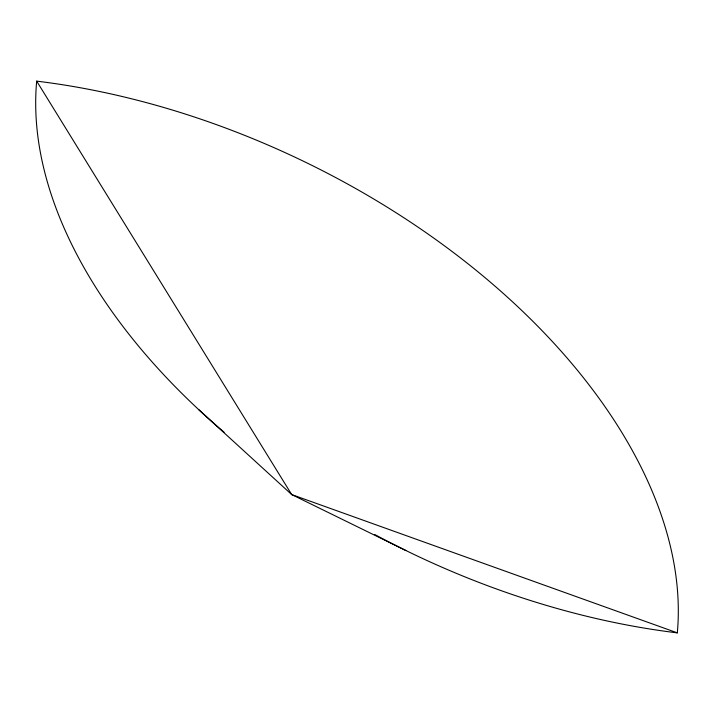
<?xml version="1.0" encoding="UTF-8"?>
<svg xmlns="http://www.w3.org/2000/svg" width="714" height="714" viewBox="0 0 714 714"><rect width="100%" height="100%" fill="white"/><g stroke="black" fill="none" stroke-linecap="round" stroke-linejoin="round"><path stroke-width="1.07" d="M224.098 432.229A559.142 339.605 25.4 0 1 36.682 81.137A559.142 339.605 25.4 0 1 677.318 632.863L291.678 494.561L198.778 409.684M405.891 550.512L291.678 494.561L36.682 81.137M677.318 632.863A559.142 339.605 25.4 0 1 374.68 534.491"/></g></svg>
